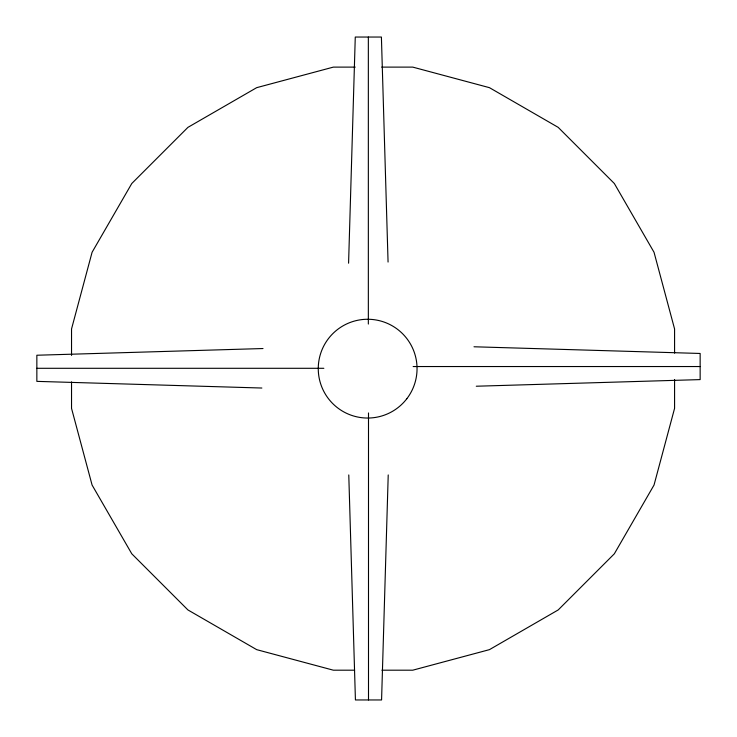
<?xml version="1.0" encoding="UTF-8"?>
<svg xmlns="http://www.w3.org/2000/svg" width="737" height="737" viewBox="0 0 737 737"><rect width="100%" height="100%" fill="white"/><g stroke="black" fill="none" stroke-linecap="round" stroke-linejoin="round"><path stroke-width="1.11" d="M348.583 263.201L355.271 37.043L381.407 37.043L388.067 262.059M388.224 474.941L381.573 699.957L355.427 699.957L348.776 474.941M263.008 348.537L36.85 355.234L36.85 381.37L261.865 388.031M476.286 386.225L700.15 379.601L700.15 353.465L473.992 346.777M355.225 67.113L333.364 67.113L256.679 87.666L187.926 127.363L131.785 183.504L92.088 252.266L71.535 328.96L71.535 355.418M381.692 67.113L412.757 67.113L489.442 87.666L558.195 127.363L614.336 183.504L654.032 252.266L674.576 328.96L674.576 353.124M413.144 366.538L700.15 366.538M36.85 368.297L323.856 368.297M354.589 670.191L333.364 670.191L256.679 649.647L187.926 609.941L131.785 553.8L92.088 485.047L71.535 408.353L71.535 381.886M381.904 670.191L412.757 670.191L489.442 649.647L558.195 609.941L614.336 553.8L654.032 485.047L674.576 408.353L674.576 379.583M368.5 412.95L368.5 699.957M368.343 37.043L368.343 324.05M406.833 398.726A49.388 49.388 -90 0 0 374.101 319.683A49.388 49.388 -90 0 0 322.023 387.551A49.388 49.388 -90 0 0 406.833 398.726"/></g></svg>
